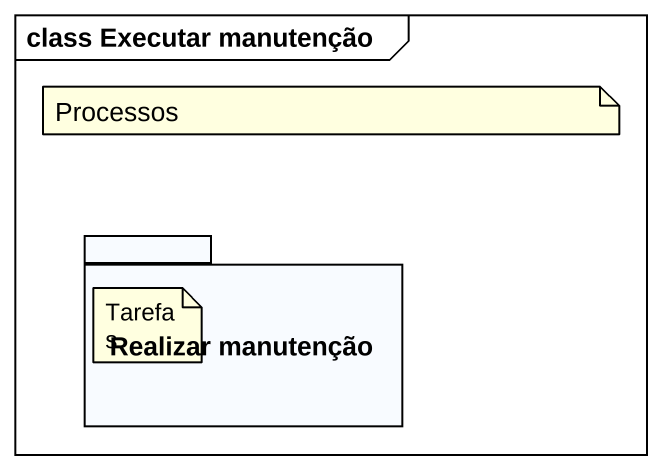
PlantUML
@startuml
mainframe class Executar manutenção
package "Realizar manutenção" as Realizar_manutenção {
}
note as N1
  Processos
end note
note as N2
  Tarefas
end note
@enduml
